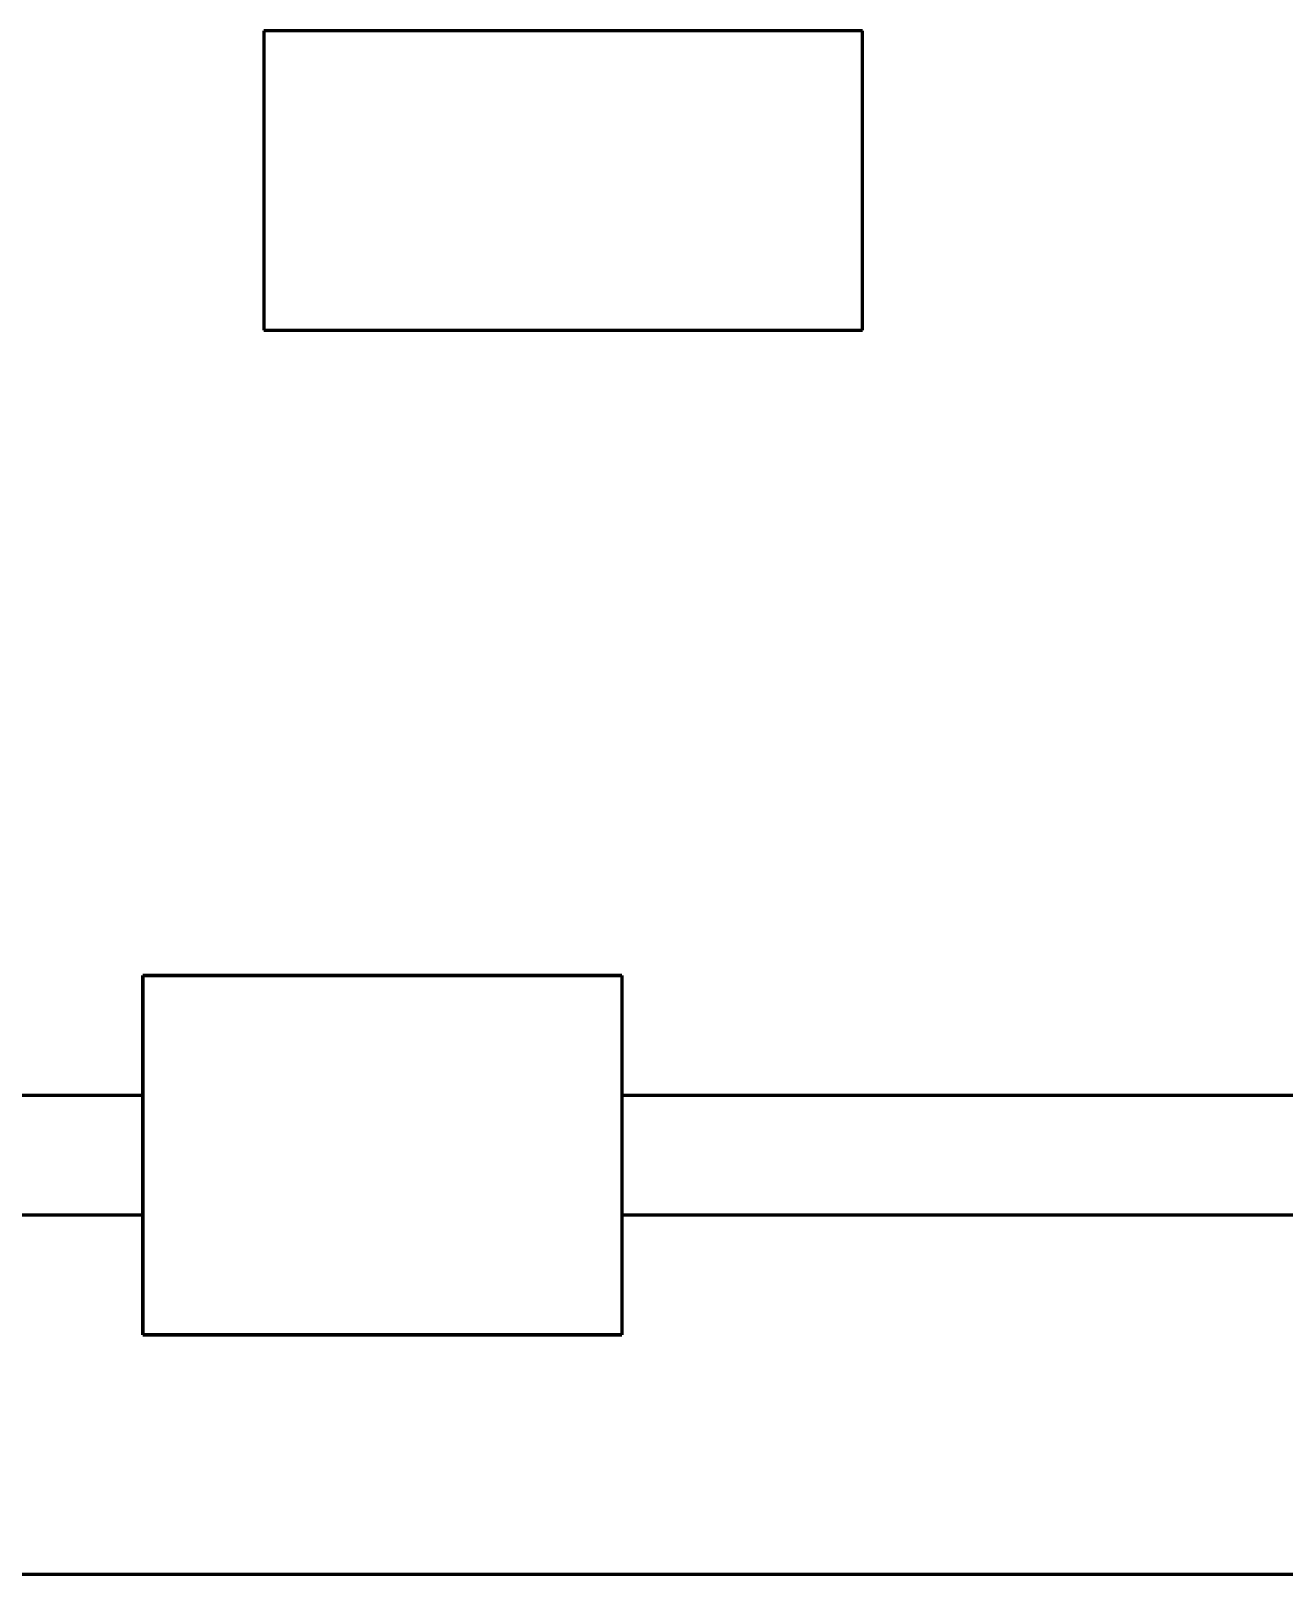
# Model space of a CAD drawing. Extents: x 0 to 297, y 0 to 292.
# Drawn here: x 180.88 to 186.12, y 68.61 to 75.05 of the extents above; entities that cross this region are included whole.
import ezdxf

# ---------------------------------------------------------------- set-up
doc = ezdxf.new("R2010")
doc.units = 0
doc.header["$MEASUREMENT"] = 0
doc.linetypes.add('K5LT_BASIC', pattern=[0])
doc.layers.add('Системный слой', color=7, linetype='Continuous')

# ---------------------------------------------------------------- blocks, each defined once
blk = doc.blocks.new('*U')
at = {"layer": 'Системный слой', "linetype": 'K5LT_BASIC', "lineweight": 60}
for p, q in [((184.3558, 75.053), (181.8558, 75.053)), ((181.8558, 75.053), (181.8558, 73.803)), ((184.3558, 73.803), (184.3558, 75.053)), ((181.8558, 73.803), (184.3558, 73.803))]:
    blk.add_line(p, q, dxfattribs=at)

msp = doc.modelspace()

# ---------------------------------------------------------------- linework, layer by layer
at = {"layer": 'Системный слой', "linetype": 'K5LT_BASIC', "lineweight": 60}
for p, q in [((183.3503, 71.1064), (181.3503, 71.1064)), ((181.3503, 69.6064), (181.3503, 71.1064)), ((181.3503, 71.1064), (181.3503, 69.6064)), ((181.3503, 71.1064), (183.3503, 71.1064)), ((183.3503, 71.1064), (183.3503, 69.6064)), ((183.3503, 71.1064), (183.3503, 69.6064)), ((175.3505, 70.6065), (181.3505, 70.6065)), ((183.3505, 70.6065), (189.3505, 70.6065)), ((181.3503, 70.1064), (175.3503, 70.1064)), ((189.3503, 70.1064), (183.3503, 70.1064)), ((183.3503, 69.6064), (181.3503, 69.6064)), ((181.3503, 69.6064), (183.3503, 69.6064)), ((182.6003, 69.6064), (181.8503, 69.6064)), ((173.35, 68.6064), (247.3503, 68.6064)), ((173.35, 68.6064), (248.35, 68.6064))]:
    msp.add_line(p, q, dxfattribs=at)

# ---------------------------------------------------------------- block references
at = {"layer": 'Системный слой'}
msp.add_blockref('*U', (0, 0), dxfattribs=at)
msp.add_blockref('*U', (0, 0), dxfattribs=at)
msp.add_blockref('*U', (0, 0), dxfattribs=at)
msp.add_blockref('*U', (0, 0), dxfattribs=at)
msp.add_blockref('*U', (0, 0), dxfattribs=at)
msp.add_blockref('*U', (0, 0), dxfattribs=at)
msp.add_blockref('*U', (0, 0), dxfattribs=at)
msp.add_blockref('*U', (0, 0), dxfattribs=at)
msp.add_blockref('*U', (0, 0), dxfattribs=at)
msp.add_blockref('*U', (0, 0), dxfattribs=at)
msp.add_blockref('*U', (0, 0), dxfattribs=at)
msp.add_blockref('*U', (0, 0), dxfattribs=at)
msp.add_blockref('*U', (0, 0), dxfattribs=at)
msp.add_blockref('*U', (0, 0), dxfattribs=at)
msp.add_blockref('*U', (0, 0), dxfattribs=at)
msp.add_blockref('*U', (0, 0), dxfattribs=at)
msp.add_blockref('*U', (0, 0), dxfattribs=at)
msp.add_blockref('*U', (0, 0), dxfattribs=at)
msp.add_blockref('*U', (0, 0), dxfattribs=at)
msp.add_blockref('*U', (0, 0), dxfattribs=at)
msp.add_blockref('*U', (0, 0), dxfattribs=at)
msp.add_blockref('*U', (0, 0), dxfattribs=at)
msp.add_blockref('*U', (0, 0), dxfattribs=at)
msp.add_blockref('*U', (0, 0), dxfattribs=at)
msp.add_blockref('*U', (0, 0), dxfattribs=at)
msp.add_blockref('*U', (0, 0), dxfattribs=at)
msp.add_blockref('*U', (0, 0), dxfattribs=at)
msp.add_blockref('*U', (0, 0), dxfattribs=at)
msp.add_blockref('*U', (0, 0), dxfattribs=at)
msp.add_blockref('*U', (0, 0), dxfattribs=at)
msp.add_blockref('*U', (0, 0), dxfattribs=at)
msp.add_blockref('*U', (0, 0), dxfattribs=at)
msp.add_blockref('*U', (0, 0), dxfattribs=at)
msp.add_blockref('*U', (0, 0), dxfattribs=at)
msp.add_blockref('*U', (0, 0), dxfattribs=at)
msp.add_blockref('*U', (0, 0), dxfattribs=at)
msp.add_blockref('*U', (0, 0), dxfattribs=at)
msp.add_blockref('*U', (0, 0), dxfattribs=at)
msp.add_blockref('*U', (0, 0), dxfattribs=at)
msp.add_blockref('*U', (0, 0), dxfattribs=at)
msp.add_blockref('*U', (0, 0), dxfattribs=at)
msp.add_blockref('*U', (0, 0), dxfattribs=at)
msp.add_blockref('*U', (0, 0), dxfattribs=at)
msp.add_blockref('*U', (0, 0), dxfattribs=at)
msp.add_blockref('*U', (0, 0), dxfattribs=at)
msp.add_blockref('*U', (0, 0), dxfattribs=at)
msp.add_blockref('*U', (0, 0), dxfattribs=at)
msp.add_blockref('*U', (0, 0), dxfattribs=at)
msp.add_blockref('*U', (0, 0), dxfattribs=at)
msp.add_blockref('*U', (0, 0), dxfattribs=at)
msp.add_blockref('*U', (0, 0), dxfattribs=at)
msp.add_blockref('*U', (0, 0), dxfattribs=at)
msp.add_blockref('*U', (0, 0), dxfattribs=at)
msp.add_blockref('*U', (0, 0), dxfattribs=at)
msp.add_blockref('*U', (0, 0), dxfattribs=at)
msp.add_blockref('*U', (0, 0), dxfattribs=at)
msp.add_blockref('*U', (0, 0), dxfattribs=at)
msp.add_blockref('*U', (0, 0), dxfattribs=at)
msp.add_blockref('*U', (0, 0), dxfattribs=at)
msp.add_blockref('*U', (0, 0), dxfattribs=at)
msp.add_blockref('*U', (0, 0), dxfattribs=at)
msp.add_blockref('*U', (0, 0), dxfattribs=at)
msp.add_blockref('*U', (0, 0), dxfattribs=at)
msp.add_blockref('*U', (0, 0), dxfattribs=at)
msp.add_blockref('*U', (0, 0), dxfattribs=at)
msp.add_blockref('*U', (0, 0), dxfattribs=at)
msp.add_blockref('*U', (0, 0), dxfattribs=at)
msp.add_blockref('*U', (0, 0), dxfattribs=at)
msp.add_blockref('*U', (0, 0), dxfattribs=at)
msp.add_blockref('*U', (0, 0), dxfattribs=at)
msp.add_blockref('*U', (0, 0), dxfattribs=at)
msp.add_blockref('*U', (0, 0), dxfattribs=at)
msp.add_blockref('*U', (0, 0), dxfattribs=at)
msp.add_blockref('*U', (0, 0), dxfattribs=at)
msp.add_blockref('*U', (0, 0), dxfattribs=at)
msp.add_blockref('*U', (0, 0), dxfattribs=at)
msp.add_blockref('*U', (0, 0), dxfattribs=at)
msp.add_blockref('*U', (0, 0), dxfattribs=at)
msp.add_blockref('*U', (0, 0), dxfattribs=at)
msp.add_blockref('*U', (0, 0), dxfattribs=at)
msp.add_blockref('*U', (0, 0), dxfattribs=at)
msp.add_blockref('*U', (0, 0), dxfattribs=at)
msp.add_blockref('*U', (0, 0), dxfattribs=at)
msp.add_blockref('*U', (0, 0), dxfattribs=at)
msp.add_blockref('*U', (0, 0), dxfattribs=at)
msp.add_blockref('*U', (0, 0), dxfattribs=at)
msp.add_blockref('*U', (0, 0), dxfattribs=at)
msp.add_blockref('*U', (0, 0), dxfattribs=at)
msp.add_blockref('*U', (0, 0), dxfattribs=at)
msp.add_blockref('*U', (0, 0), dxfattribs=at)
msp.add_blockref('*U', (0, 0), dxfattribs=at)
msp.add_blockref('*U', (0, 0), dxfattribs=at)
msp.add_blockref('*U', (0, 0), dxfattribs=at)
msp.add_blockref('*U', (0, 0), dxfattribs=at)
msp.add_blockref('*U', (0, 0), dxfattribs=at)
msp.add_blockref('*U', (0, 0), dxfattribs=at)
msp.add_blockref('*U', (0, 0), dxfattribs=at)
msp.add_blockref('*U', (0, 0), dxfattribs=at)
msp.add_blockref('*U', (0, 0), dxfattribs=at)
msp.add_blockref('*U', (0, 0), dxfattribs=at)
msp.add_blockref('*U', (0, 0), dxfattribs=at)
msp.add_blockref('*U', (0, 0), dxfattribs=at)
msp.add_blockref('*U', (0, 0), dxfattribs=at)
msp.add_blockref('*U', (0, 0), dxfattribs=at)
msp.add_blockref('*U', (0, 0), dxfattribs=at)
msp.add_blockref('*U', (0, 0), dxfattribs=at)
msp.add_blockref('*U', (0, 0), dxfattribs=at)
msp.add_blockref('*U', (0, 0), dxfattribs=at)
msp.add_blockref('*U', (0, 0), dxfattribs=at)
msp.add_blockref('*U', (0, 0), dxfattribs=at)
msp.add_blockref('*U', (0, 0), dxfattribs=at)
msp.add_blockref('*U', (0, 0), dxfattribs=at)
msp.add_blockref('*U', (0, 0), dxfattribs=at)
msp.add_blockref('*U', (0, 0), dxfattribs=at)
msp.add_blockref('*U', (0, 0), dxfattribs=at)
msp.add_blockref('*U', (0, 0), dxfattribs=at)
msp.add_blockref('*U', (0, 0), dxfattribs=at)
msp.add_blockref('*U', (0, 0), dxfattribs=at)
msp.add_blockref('*U', (0, 0), dxfattribs=at)
msp.add_blockref('*U', (0, 0), dxfattribs=at)
msp.add_blockref('*U', (0, 0), dxfattribs=at)
msp.add_blockref('*U', (0, 0), dxfattribs=at)
msp.add_blockref('*U', (0, 0), dxfattribs=at)
msp.add_blockref('*U', (0, 0), dxfattribs=at)
msp.add_blockref('*U', (0, 0), dxfattribs=at)
msp.add_blockref('*U', (0, 0), dxfattribs=at)
msp.add_blockref('*U', (0, 0), dxfattribs=at)
msp.add_blockref('*U', (0, 0), dxfattribs=at)
msp.add_blockref('*U', (0, 0), dxfattribs=at)
msp.add_blockref('*U', (0, 0), dxfattribs=at)
msp.add_blockref('*U', (0, 0), dxfattribs=at)
msp.add_blockref('*U', (0, 0), dxfattribs=at)
msp.add_blockref('*U', (0, 0), dxfattribs=at)
msp.add_blockref('*U', (0, 0), dxfattribs=at)
msp.add_blockref('*U', (0, 0), dxfattribs=at)
msp.add_blockref('*U', (0, 0), dxfattribs=at)
msp.add_blockref('*U', (0, 0), dxfattribs=at)
msp.add_blockref('*U', (0, 0), dxfattribs=at)
msp.add_blockref('*U', (0, 0), dxfattribs=at)
msp.add_blockref('*U', (0, 0), dxfattribs=at)
msp.add_blockref('*U', (0, 0), dxfattribs=at)
msp.add_blockref('*U', (0, 0), dxfattribs=at)
msp.add_blockref('*U', (0, 0), dxfattribs=at)
msp.add_blockref('*U', (0, 0), dxfattribs=at)
msp.add_blockref('*U', (0, 0), dxfattribs=at)
msp.add_blockref('*U', (0, 0), dxfattribs=at)
msp.add_blockref('*U', (0, 0), dxfattribs=at)
msp.add_blockref('*U', (0, 0), dxfattribs=at)
msp.add_blockref('*U', (0, 0), dxfattribs=at)
msp.add_blockref('*U', (0, 0), dxfattribs=at)
msp.add_blockref('*U', (0, 0), dxfattribs=at)
msp.add_blockref('*U', (0, 0), dxfattribs=at)
msp.add_blockref('*U', (0, 0), dxfattribs=at)
msp.add_blockref('*U', (0, 0), dxfattribs=at)
msp.add_blockref('*U', (0, 0), dxfattribs=at)
msp.add_blockref('*U', (0, 0), dxfattribs=at)
msp.add_blockref('*U', (0, 0), dxfattribs=at)
msp.add_blockref('*U', (0, 0), dxfattribs=at)
msp.add_blockref('*U', (0, 0), dxfattribs=at)
msp.add_blockref('*U', (0, 0), dxfattribs=at)
msp.add_blockref('*U', (0, 0), dxfattribs=at)
msp.add_blockref('*U', (0, 0), dxfattribs=at)
msp.add_blockref('*U', (0, 0), dxfattribs=at)
msp.add_blockref('*U', (0, 0), dxfattribs=at)
msp.add_blockref('*U', (0, 0), dxfattribs=at)
msp.add_blockref('*U', (0, 0), dxfattribs=at)
msp.add_blockref('*U', (0, 0), dxfattribs=at)
msp.add_blockref('*U', (0, 0), dxfattribs=at)
msp.add_blockref('*U', (0, 0), dxfattribs=at)
msp.add_blockref('*U', (0, 0), dxfattribs=at)
msp.add_blockref('*U', (0, 0), dxfattribs=at)
msp.add_blockref('*U', (0, 0), dxfattribs=at)
msp.add_blockref('*U', (0, 0), dxfattribs=at)
msp.add_blockref('*U', (0, 0), dxfattribs=at)
msp.add_blockref('*U', (0, 0), dxfattribs=at)
msp.add_blockref('*U', (0, 0), dxfattribs=at)
msp.add_blockref('*U', (0, 0), dxfattribs=at)
msp.add_blockref('*U', (0, 0), dxfattribs=at)
msp.add_blockref('*U', (0, 0), dxfattribs=at)
msp.add_blockref('*U', (0, 0), dxfattribs=at)
msp.add_blockref('*U', (0, 0), dxfattribs=at)
msp.add_blockref('*U', (0, 0), dxfattribs=at)
msp.add_blockref('*U', (0, 0), dxfattribs=at)
msp.add_blockref('*U', (0, 0), dxfattribs=at)
msp.add_blockref('*U', (0, 0), dxfattribs=at)
msp.add_blockref('*U', (0, 0), dxfattribs=at)
msp.add_blockref('*U', (0, 0), dxfattribs=at)
msp.add_blockref('*U', (0, 0), dxfattribs=at)
msp.add_blockref('*U', (0, 0), dxfattribs=at)
msp.add_blockref('*U', (0, 0), dxfattribs=at)
msp.add_blockref('*U', (0, 0), dxfattribs=at)
msp.add_blockref('*U', (0, 0), dxfattribs=at)
msp.add_blockref('*U', (0, 0), dxfattribs=at)
msp.add_blockref('*U', (0, 0), dxfattribs=at)
msp.add_blockref('*U', (0, 0), dxfattribs=at)
msp.add_blockref('*U', (0, 0), dxfattribs=at)
msp.add_blockref('*U', (0, 0), dxfattribs=at)
msp.add_blockref('*U', (0, 0), dxfattribs=at)
msp.add_blockref('*U', (0, 0), dxfattribs=at)
msp.add_blockref('*U', (0, 0), dxfattribs=at)
msp.add_blockref('*U', (0, 0), dxfattribs=at)
msp.add_blockref('*U', (0, 0), dxfattribs=at)
msp.add_blockref('*U', (0, 0), dxfattribs=at)
msp.add_blockref('*U', (0, 0), dxfattribs=at)
msp.add_blockref('*U', (0, 0), dxfattribs=at)
msp.add_blockref('*U', (0, 0), dxfattribs=at)
msp.add_blockref('*U', (0, 0), dxfattribs=at)
msp.add_blockref('*U', (0, 0), dxfattribs=at)
msp.add_blockref('*U', (0, 0), dxfattribs=at)
msp.add_blockref('*U', (0, 0), dxfattribs=at)
msp.add_blockref('*U', (0, 0), dxfattribs=at)
msp.add_blockref('*U', (0, 0), dxfattribs=at)
msp.add_blockref('*U', (0, 0), dxfattribs=at)
msp.add_blockref('*U', (0, 0), dxfattribs=at)
msp.add_blockref('*U', (0, 0), dxfattribs=at)
msp.add_blockref('*U', (0, 0), dxfattribs=at)
msp.add_blockref('*U', (0, 0), dxfattribs=at)
msp.add_blockref('*U', (0, 0), dxfattribs=at)
msp.add_blockref('*U', (0, 0), dxfattribs=at)
msp.add_blockref('*U', (0, 0), dxfattribs=at)
msp.add_blockref('*U', (0, 0), dxfattribs=at)
msp.add_blockref('*U', (0, 0), dxfattribs=at)
msp.add_blockref('*U', (0, 0), dxfattribs=at)
msp.add_blockref('*U', (0, 0), dxfattribs=at)
msp.add_blockref('*U', (0, 0), dxfattribs=at)
msp.add_blockref('*U', (0, 0), dxfattribs=at)
msp.add_blockref('*U', (0, 0), dxfattribs=at)
msp.add_blockref('*U', (0, 0), dxfattribs=at)
msp.add_blockref('*U', (0, 0), dxfattribs=at)
msp.add_blockref('*U', (0, 0), dxfattribs=at)
msp.add_blockref('*U', (0, 0), dxfattribs=at)
msp.add_blockref('*U', (0, 0), dxfattribs=at)
msp.add_blockref('*U', (0, 0), dxfattribs=at)
msp.add_blockref('*U', (0, 0), dxfattribs=at)
msp.add_blockref('*U', (0, 0), dxfattribs=at)
msp.add_blockref('*U', (0, 0), dxfattribs=at)
msp.add_blockref('*U', (0, 0), dxfattribs=at)
msp.add_blockref('*U', (0, 0), dxfattribs=at)
msp.add_blockref('*U', (0, 0), dxfattribs=at)
msp.add_blockref('*U', (0, 0), dxfattribs=at)
msp.add_blockref('*U', (0, 0), dxfattribs=at)
msp.add_blockref('*U', (0, 0), dxfattribs=at)
msp.add_blockref('*U', (0, 0), dxfattribs=at)
msp.add_blockref('*U', (0, 0), dxfattribs=at)
msp.add_blockref('*U', (0, 0), dxfattribs=at)
msp.add_blockref('*U', (0, 0), dxfattribs=at)
msp.add_blockref('*U', (0, 0), dxfattribs=at)
msp.add_blockref('*U', (0, 0), dxfattribs=at)
msp.add_blockref('*U', (0, 0), dxfattribs=at)
msp.add_blockref('*U', (0, 0), dxfattribs=at)
msp.add_blockref('*U', (0, 0), dxfattribs=at)
msp.add_blockref('*U', (0, 0), dxfattribs=at)
msp.add_blockref('*U', (0, 0), dxfattribs=at)
msp.add_blockref('*U', (0, 0), dxfattribs=at)
msp.add_blockref('*U', (0, 0), dxfattribs=at)
msp.add_blockref('*U', (0, 0), dxfattribs=at)
msp.add_blockref('*U', (0, 0), dxfattribs=at)
msp.add_blockref('*U', (0, 0), dxfattribs=at)
msp.add_blockref('*U', (0, 0), dxfattribs=at)
msp.add_blockref('*U', (0, 0), dxfattribs=at)
msp.add_blockref('*U', (0, 0), dxfattribs=at)
msp.add_blockref('*U', (0, 0), dxfattribs=at)
msp.add_blockref('*U', (0, 0), dxfattribs=at)
msp.add_blockref('*U', (0, 0), dxfattribs=at)
msp.add_blockref('*U', (0, 0), dxfattribs=at)
msp.add_blockref('*U', (0, 0), dxfattribs=at)
msp.add_blockref('*U', (0, 0), dxfattribs=at)
msp.add_blockref('*U', (0, 0), dxfattribs=at)
msp.add_blockref('*U', (0, 0), dxfattribs=at)
msp.add_blockref('*U', (0, 0), dxfattribs=at)
msp.add_blockref('*U', (0, 0), dxfattribs=at)
msp.add_blockref('*U', (0, 0), dxfattribs=at)
msp.add_blockref('*U', (0, 0), dxfattribs=at)
msp.add_blockref('*U', (0, 0), dxfattribs=at)
msp.add_blockref('*U', (0, 0), dxfattribs=at)
msp.add_blockref('*U', (0, 0), dxfattribs=at)
msp.add_blockref('*U', (0, 0), dxfattribs=at)
msp.add_blockref('*U', (0, 0), dxfattribs=at)
msp.add_blockref('*U', (0, 0), dxfattribs=at)
msp.add_blockref('*U', (0, 0), dxfattribs=at)
msp.add_blockref('*U', (0, 0), dxfattribs=at)
msp.add_blockref('*U', (0, 0), dxfattribs=at)
msp.add_blockref('*U', (0, 0), dxfattribs=at)
msp.add_blockref('*U', (0, 0), dxfattribs=at)
msp.add_blockref('*U', (0, 0), dxfattribs=at)
msp.add_blockref('*U', (0, 0), dxfattribs=at)
msp.add_blockref('*U', (0, 0), dxfattribs=at)
msp.add_blockref('*U', (0, 0), dxfattribs=at)
msp.add_blockref('*U', (0, 0), dxfattribs=at)
msp.add_blockref('*U', (0, 0), dxfattribs=at)
msp.add_blockref('*U', (0, 0), dxfattribs=at)
msp.add_blockref('*U', (0, 0), dxfattribs=at)
msp.add_blockref('*U', (0, 0), dxfattribs=at)
msp.add_blockref('*U', (0, 0), dxfattribs=at)
msp.add_blockref('*U', (0, 0), dxfattribs=at)
msp.add_blockref('*U', (0, 0), dxfattribs=at)
msp.add_blockref('*U', (0, 0), dxfattribs=at)
msp.add_blockref('*U', (0, 0), dxfattribs=at)
msp.add_blockref('*U', (0, 0), dxfattribs=at)
msp.add_blockref('*U', (0, 0), dxfattribs=at)
msp.add_blockref('*U', (0, 0), dxfattribs=at)
msp.add_blockref('*U', (0, 0), dxfattribs=at)
msp.add_blockref('*U', (0, 0), dxfattribs=at)
msp.add_blockref('*U', (0, 0), dxfattribs=at)
msp.add_blockref('*U', (0, 0), dxfattribs=at)

doc.saveas('drawing.dxf')
